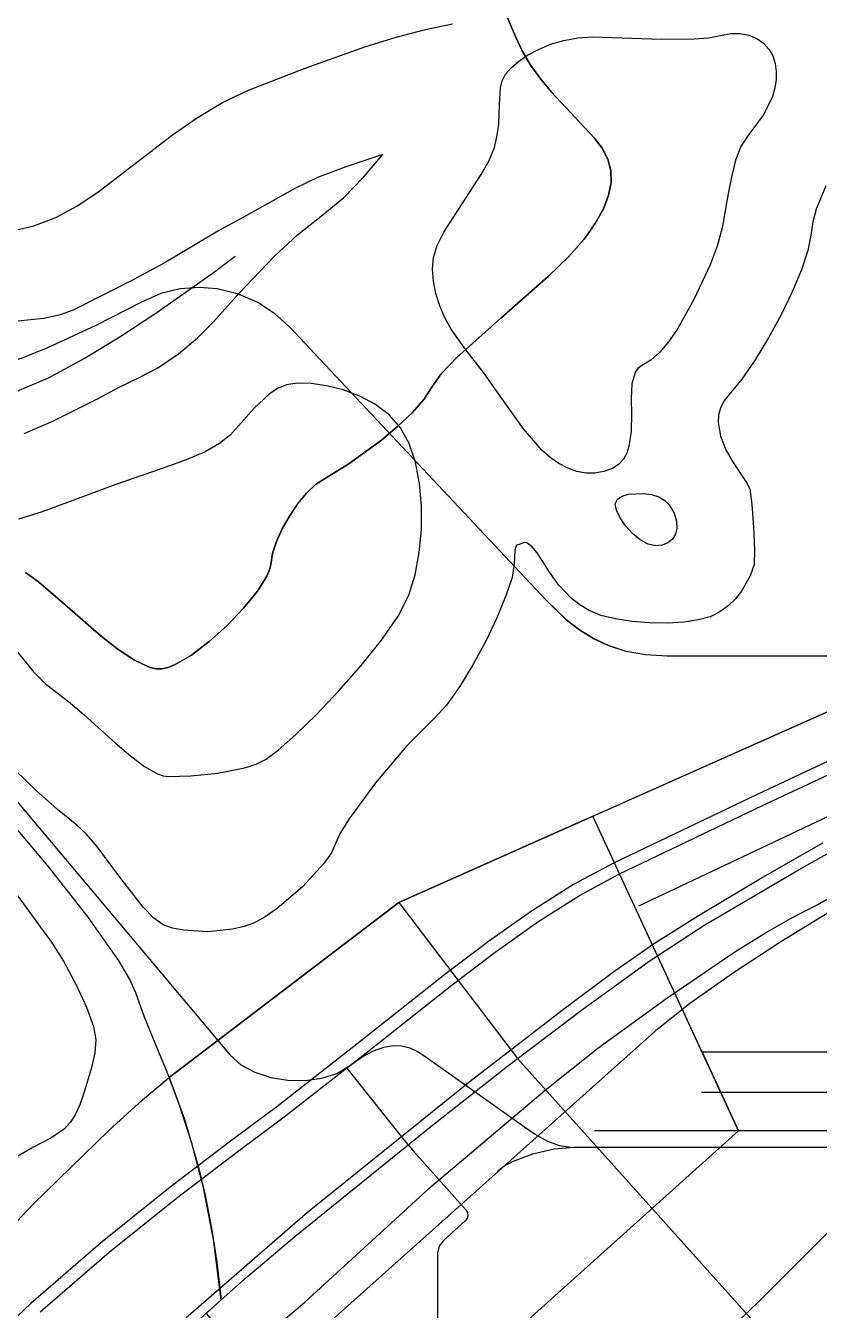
# Model space of a CAD drawing. Header units: millimetres. Extents: x 2 to 2848, y 1 to 2248.
# Drawn here: x 673.4 to 775.7, y 893.7 to 1059.2 of the extents above; entities that cross this region are included whole.
import ezdxf

# ---------------------------------------------------------------- set-up
doc = ezdxf.new("R2010")
doc.units = ezdxf.units.MM
for name, color, linetype in [('100m', 7, 'CONTINUOUS'), ('1x', 7, 'CONTINUOUS'), ('1xx', 7, 'CONTINUOUS'), ('1xx淵', 7, 'CONTINUOUS'), ('1x淵', 7, 'CONTINUOUS'), ('200m', 7, 'CONTINUOUS'), ('9x', 7, 'CONTINUOUS'), ('9x淵', 7, 'CONTINUOUS'), ('州境', 7, 'CONTINUOUS'), ('市街地', 7, 'CONTINUOUS'), ('新幹線', 7, 'CONTINUOUS'), ('河川・湖沼', 7, 'CONTINUOUS'), ('浦州線', 7, 'CONTINUOUS'), ('濼水電鉄', 7, 'CONTINUOUS'), ('灘州線', 7, 'CONTINUOUS'), ('禾州南線', 7, 'CONTINUOUS'), ('禾州市道', 7, 'CONTINUOUS'), ('禾州新交通', 7, 'CONTINUOUS'), ('自轉車道・登山道', 7, 'CONTINUOUS'), ('高速道路', 7, 'CONTINUOUS')]:
    doc.layers.add(name, color=color, linetype=linetype)

msp = doc.modelspace()

# ---------------------------------------------------------------- linework, layer by layer
at = {"layer": '100m', "color": 1}
for points in [[(673.19301, 1006.650761), (676.886843, 1008.271335), (682.62499, 1011.11561), (685.419159, 1012.63254), (687.989719, 1013.871422), (690.490676, 1015.187604), (693.07604, 1016.93643), (695.523439, 1019.011753), (697.573961, 1021.037469), (700.88125, 1024.74163), (705.428781, 1029.504131), (708.41568, 1032.257453), (711.46459, 1034.66351), (714.379141, 1037.075764), (716.921621, 1039.674055), (719.40209, 1042.60101), (714.748569, 1041.06569), (710.996775, 1039.654981), (708.13061, 1038.26752), (701.909914, 1034.806385), (698.133063, 1032.742563), (694.84732, 1030.78398), (691.424183, 1028.734771), (687.246844, 1026.45755), (679.50605, 1022.55208), (677.802886, 1021.941848), (675.702888, 1021.493858), (670.689494, 1020.961824)], [(776.502587, 1038.57224), (775.270579, 1035.591897), (774.842627, 1033.960302), (774.57939, 1032.21416), (774.178083, 1030.228709), (773.347957, 1027.746804), (772.172434, 1024.933737), (770.734938, 1021.954804), (769.118889, 1018.975296), (767.407712, 1016.160507), (765.684828, 1013.675731), (764.03366, 1011.68626), (763.361743, 1010.827118), (762.916997, 1009.942025), (762.674682, 1009.039399), (762.61006, 1008.127658), (762.914932, 1006.310507), (763.633699, 1004.55792), (764.568442, 1002.937245), (765.521246, 1001.51583), (766.294194, 1000.361022), (766.68937, 999.54017), (766.961234, 997.520196), (767.180476, 994.605706), (767.294481, 991.726295), (767.25063, 989.81156), (766.772975, 988.312765), (765.646568, 986.375489), (764.852241, 985.389629), (763.910317, 984.470798), (762.825658, 983.677881), (761.60313, 983.06976), (760.085908, 982.648079), (758.196616, 982.375228), (756.059277, 982.251205), (753.797916, 982.27601), (751.536555, 982.449643), (749.399219, 982.772105), (747.509929, 983.243394), (745.99271, 983.86351), (744.787299, 984.601692), (743.741391, 985.409074), (742.071921, 987.122806), (740.871976, 988.787445), (740.02923, 990.18573), (739.317418, 991.287802), (738.614374, 992.126777), (737.963948, 992.579882), (737.67217, 992.623365), (737.40999, 992.52434), (736.96584, 992.387633), (736.627151, 992.284936), (736.411239, 991.625014), (736.33542, 989.81663), (736.054817, 988.11751), (735.281221, 985.748664), (734.116951, 982.933332), (732.664326, 979.894759), (731.025667, 976.856185), (729.303291, 974.040852), (727.599519, 971.672003), (726.01667, 969.97288), (722.4696, 966.390672), (718.476045, 961.655046), (715.077803, 957.043442), (713.927485, 955.183348), (713.31667, 953.8333), (712.775359, 952.657663), (711.813919, 951.274285), (709.033728, 948.243979), (705.782247, 945.461718), (704.231696, 944.388398), (702.86563, 943.64684), (701.529536, 943.163407), (700.039964, 942.805547), (696.829824, 942.472751), (693.694097, 942.660855), (692.297541, 942.95412), (691.09167, 943.38226), (689.897279, 944.225851), (688.534459, 945.645134), (685.528764, 949.494975), (682.525047, 953.500178), (681.164699, 955.113664), (679.97377, 956.22914), (677.491924, 958.225727), (674.711904, 960.695881), (672.107276, 963.201115)], [(672.289704, 947.202198), (676.80416, 941.00103), (678.263496, 938.694188), (679.84686, 935.742428), (681.231789, 932.741058), (682.09582, 930.28539), (682.393477, 928.5346), (682.294257, 926.895428), (681.798165, 924.834571), (680.9052, 921.81873), (680.349681, 920.182399), (679.760055, 918.897984), (679.114618, 917.895721), (678.391665, 917.105847), (676.626397, 915.884217), (674.29062, 914.67499), (672.37032, 913.562904)]]:
    msp.add_lwpolyline(points, dxfattribs=at)
at = {"layer": '1x', "color": 1}
for points in [[(661.3927, 893.444938), (665.052087, 897.603432), (674.337601, 907.372724), (684.127573, 916.925743), (688.417533, 920.813898), (691.88057, 923.67928), (721.449, 946.24329), (781.84374, 973.08609), (792.86152, 977.97813), (799.61675, 977.97824), (809.158, 977.97824), (825.43498, 977.97824), (840.86995, 977.97826)], [(690.35715, 878.68096), (709.34788, 894.76509), (725.62341, 909.67621), (740.30982, 922.08551), (747.133466, 927.465698), (755.890969, 933.835662), (764.787962, 939.869338), (768.728029, 942.345673), (772.03008, 944.24066), (775.38899, 945.93931), (792.77254, 955.97567), (795.50693, 957.452497), (797.951156, 958.398215), (800.673079, 958.900991), (804.24056, 959.04899), (840.86995, 959.04897)]]:
    msp.add_lwpolyline(points, dxfattribs=at)
at = {"layer": '1xx', "color": 2}
msp.add_lwpolyline([(809.15795, 926.96326), (760.57195, 926.96326), (746.48398, 957.37066)], dxfattribs=at)
at = {"layer": '1xx淵', "color": 2}
msp.add_lwpolyline([(809.15795, 926.96326), (760.57195, 926.96326), (746.48398, 957.37066)], dxfattribs=at)
at = {"layer": '1x淵', "color": 1}
for points in [[(661.3927, 893.444938), (665.052087, 897.603432), (674.337601, 907.372724), (684.127573, 916.925743), (688.417533, 920.813898), (691.88057, 923.67928), (721.449, 946.24329), (781.84374, 973.08609), (792.86152, 977.97813), (799.61675, 977.97824), (809.158, 977.97824)], [(690.35715, 878.68096), (709.34788, 894.76509), (725.62341, 909.67621), (740.30982, 922.08551), (747.133466, 927.465698), (755.890969, 933.835662), (764.787962, 939.869338), (768.728029, 942.345673), (772.03008, 944.24066), (775.38899, 945.93931), (792.77254, 955.97567), (795.50693, 957.452497), (797.951156, 958.398215), (800.673079, 958.900991), (804.24056, 959.04899), (840.86995, 959.04897)]]:
    msp.add_lwpolyline(points, dxfattribs=at)
at = {"layer": '200m', "color": 1}
for points in [[(671.274642, 1032.675606), (674.420133, 1033.439455), (677.25609, 1034.48431), (679.980553, 1035.954229), (682.847657, 1037.89059), (688.94132, 1042.563539), (692.133645, 1045.000578), (695.400143, 1047.30496), (698.723697, 1049.326913), (702.08719, 1050.91666), (709.376214, 1053.734184), (717.22791, 1056.521606), (721.128353, 1057.730458), (724.885776, 1058.723498), (728.405616, 1059.431298)], [(671.621813, 979.370555), (674.378837, 975.944293), (675.868975, 974.453643), (677.41916, 973.24475), (679.106885, 971.98967), (680.968593, 970.397402), (684.924499, 966.823329), (686.873968, 965.152536), (688.707963, 963.766581), (690.354118, 962.820971), (691.084142, 962.56189), (691.74007, 962.47121), (694.671595, 962.561536), (698.145081, 962.898207), (701.569295, 963.579762), (703.078163, 964.080665), (704.353, 964.70474), (705.908577, 965.87232), (708.150843, 967.86208), (710.842689, 970.473864), (713.747007, 973.507516), (716.626692, 976.76288), (719.244633, 980.039799), (721.363725, 983.138118), (722.74686, 985.85768), (723.553125, 988.475621), (724.097649, 991.33067), (724.377353, 994.315051), (724.389156, 997.320987), (724.129979, 1000.240703), (723.596743, 1002.966421), (722.786366, 1005.390366), (721.69577, 1007.40476), (720.249771, 1009.037568), (718.454269, 1010.391699), (716.427816, 1011.471772), (714.288969, 1012.282405), (712.15628, 1012.828217), (710.148305, 1013.113826), (708.383596, 1013.143851), (706.98071, 1012.92291), (705.834937, 1012.446898), (704.76153, 1011.750712), (702.825652, 1009.950327), (701.160762, 1008.026767), (699.75454, 1006.48504), (698.334867, 1005.367433), (696.50573, 1004.32412), (694.068973, 1003.272032), (690.82644, 1002.1281), (690.82644, 1002.1281), (684.993034, 1000.100006), (679.788305, 998.162775), (675.503946, 996.582401), (672.43165, 995.62488)]]:
    msp.add_lwpolyline(points, dxfattribs=at)
for points in [[(749.0766, 1002.22099), (747.908276, 1001.782589), (746.734918, 1001.569108), (745.561706, 1001.572189), (744.393822, 1001.783478), (743.236449, 1002.194615), (742.094768, 1002.797246), (740.973961, 1003.583013), (739.87921, 1004.54356), (737.531947, 1007.292909), (734.966955, 1010.860966), (732.419386, 1014.4987), (730.12439, 1017.45708), (728.203913, 1020.099007), (727.405349, 1021.578922), (726.74505, 1023.12416), (726.245879, 1024.704237), (725.930699, 1026.28867), (725.822372, 1027.846976), (725.94376, 1029.34867), (726.413434, 1030.900708), (727.258261, 1032.60178), (729.61464, 1036.279428), (732.095429, 1040.038409), (733.095768, 1041.841148), (733.78316, 1043.53552), (734.161749, 1045.097056), (734.3551, 1046.534548), (734.443861, 1049.06536), (734.564994, 1051.183875), (734.79881, 1052.105995), (735.23405, 1052.94601), (735.930463, 1053.767077), (736.885986, 1054.602296), (738.072312, 1055.413563), (739.461137, 1056.162774), (741.024155, 1056.811823), (742.733058, 1057.322607), (744.559542, 1057.657021), (746.4753, 1057.77696), (755.289479, 1057.486645), (759.552853, 1057.502615), (761.385689, 1057.661383), (762.91913, 1057.96277), (764.239917, 1058.210994), (765.472518, 1058.206639), (766.598423, 1057.975834), (767.599125, 1057.544707), (768.456116, 1056.939389), (769.150888, 1056.186007), (769.664932, 1055.310691), (769.97974, 1054.33957), (770.117828, 1053.319447), (770.10894, 1052.275375), (769.945456, 1051.20082), (769.619754, 1050.08925), (768.451215, 1047.728938), (766.54236, 1045.14218), (765.564879, 1043.642482), (764.871551, 1041.889117), (764.372014, 1039.924545), (763.975905, 1037.791224), (763.132519, 1033.188173), (762.504516, 1030.803362), (761.61849, 1028.41964), (759.507845, 1023.918196), (757.344945, 1020.069979), (756.238456, 1018.475205), (755.11237, 1017.144987), (753.964511, 1016.113075), (752.7927, 1015.41322), (752.280389, 1015.059175), (751.91265, 1014.534972), (751.518975, 1013.068174), (751.42785, 1011.196989), (751.45545, 1009.105581), (751.41795, 1006.978114), (751.131525, 1004.99875), (750.83752, 1004.122159), (750.41235, 1003.351655), (749.833036, 1002.710258), (749.0766, 1002.22099)], [(756.32301, 997.48294), (756.941017, 996.388717), (757.260846, 995.382028), (757.311777, 994.480862), (757.123095, 993.703206), (756.724081, 993.06705), (756.144017, 992.590381), (755.412186, 992.291188), (754.55787, 992.18746), (753.599441, 992.3974), (752.586578, 992.961172), (751.59549, 993.779702), (750.702386, 994.753917), (749.983476, 995.784746), (749.514969, 996.773115), (749.373074, 997.61995), (749.634, 998.22618), (750.246391, 998.611595), (751.061741, 998.861623), (753.023246, 998.952969), (754.030368, 998.793009), (754.962381, 998.49511), (755.749767, 998.058633), (756.32301, 997.48294)]]:
    msp.add_lwpolyline(points, close=True, dxfattribs=at)
at = {"layer": '9x', "color": 1}
msp.add_lwpolyline([(721.449, 946.24331), (736.77853, 926.13519), (772.91403, 885.8909), (776.390324, 881.872475), (779.6609, 877.4573), (795.20519, 854.43855), (796.820868, 852.499479), (797.714838, 851.747925), (798.671656, 851.138457), (799.695394, 850.66865), (800.790122, 850.336077), (803.20883, 850.07293), (836.28175, 850.07293)], dxfattribs=at)
at = {"layer": '9x淵', "color": 1}
msp.add_lwpolyline([(721.449, 946.24331), (736.77853, 926.13519), (772.91403, 885.8909), (776.390324, 881.872475), (779.6609, 877.4573), (795.20519, 854.43855), (796.820868, 852.499479), (797.714838, 851.747925), (798.671656, 851.138457), (799.695394, 850.66865), (800.790122, 850.336077), (803.20883, 850.07293), (836.28175, 850.07293)], dxfattribs=at)
at = {"layer": '州境', "color": 1}
msp.add_lwpolyline([(673.328285, 988.744755), (675.01592, 987.5665), (678.76354, 984.339218), (683.107504, 980.550673), (685.294833, 978.840565), (687.381311, 977.46371), (689.283624, 976.577963), (690.139684, 976.368585), (690.91846, 976.34118), (691.721443, 976.517122), (692.641721, 976.889289), (694.742084, 978.130211), (697.035381, 979.879781), (699.337449, 981.953834), (701.464121, 984.168203), (703.231232, 986.338725), (704.454617, 988.281232), (704.80486, 989.109429), (704.95011, 989.81156), (705.178487, 991.19134), (705.689691, 992.746515), (706.433295, 994.389387), (707.358873, 996.032259), (708.415997, 997.587433), (709.554243, 998.967211), (710.723183, 1000.083896), (711.87239, 1000.84979), (715.035358, 1002.770373), (719.215619, 1005.831029), (721.303557, 1007.57512), (723.185405, 1009.347712), (724.707693, 1011.063301), (725.71695, 1012.63638), (726.921697, 1014.35416), (728.970536, 1016.486313), (734.627045, 1021.546475), (740.739584, 1026.92235), (743.358461, 1029.449143), (745.36126, 1031.71942), (746.783031, 1033.745777), (747.827053, 1035.62632), (748.502313, 1037.377497), (748.817796, 1039.015757), (748.782488, 1040.55755), (748.405374, 1042.019324), (747.695439, 1043.417527), (746.66167, 1044.76861), (741.15195, 1050.665368), (739.773037, 1052.327556), (738.503662, 1054.070476), (737.398891, 1055.896892), (736.51379, 1057.80957), (735.484097, 1060.206544)], dxfattribs=at)
at = {"layer": '市街地', "color": 7}
for points in [[(785.045, 1011.00597), (890.3, 1011.00597), (890.3, 986.37697), (890.3, 938.26897), (885.031, 938.26897), (885.031, 934.12184), (885.03124, 888.64073), (819.9, 888.64073), (819.90002, 914.69601), (783.84724, 914.69605), (783.84722, 916.82701), (765.26704, 916.82696), (746.48398, 957.37063), (785.04468, 974.53626)], [(691.88057, 923.67926), (693.82286, 918.352712), (695.69102, 911.981978), (696.549186, 908.323971), (697.331082, 904.307635), (698.017462, 899.90054), (698.58908, 895.07026), (696.64804, 893.28551), (714.86577, 871.57155), (765.26704, 916.82696), (746.48398, 957.37066), (721.449, 946.24329)]]:
    msp.add_lwpolyline(points, close=True, dxfattribs=at)
at = {"layer": '新幹線', "color": 1}
msp.add_lwpolyline([(783.49018, 967.59003), (767.659255, 960.175241), (749.20546, 951.37437), (743.975096, 948.563486), (738.553337, 945.120571), (733.007017, 941.20163), (727.402966, 936.962669), (716.289002, 928.14871), (705.7461, 919.92674), (699.60884, 915.358931), (691.792301, 909.400661), (683.023648, 902.369748), (674.030043, 894.58401), (669.676122, 890.5074)], dxfattribs=at)
msp.add_lwpolyline([(783.49018, 967.59003), (767.659255, 960.175241), (749.20546, 951.37437), (743.975096, 948.563486), (738.553337, 945.120571), (733.007017, 941.20163), (727.402966, 936.962669), (716.289002, 928.14871), (705.7461, 919.92674), (699.60884, 915.358931), (691.792301, 909.400661), (683.023648, 902.369748), (674.030043, 894.58401), (669.676122, 890.5074)], dxfattribs=at)
at = {"layer": '河川・湖沼', "color": 4}
for points in [[(672.04166, 1012.04165), (676.296699, 1013.855491), (680.93001, 1016.332858), (685.650136, 1019.194699), (690.165622, 1022.16196), (697.416859, 1027.296532), (700.35208, 1029.50415)], [(698.5891, 895.07025), (697.577642, 902.845478), (696.285557, 909.516187), (694.80054, 915.230143), (693.210288, 920.135113), (691.602496, 924.37886), (690.06486, 928.109152), (688.685076, 931.473753), (687.55084, 934.62043), (686.759919, 936.426636), (685.424175, 938.704218), (681.447085, 944.349029), (676.277303, 950.9059), (670.572563, 957.725865), (660.189144, 969.559223), (655.5587, 974.65739)], [(698.5891, 895.07025), (701.949887, 898.056764), (708.063791, 903.200785), (725.574303, 917.390222), (735.482587, 925.150077), (745.167343, 932.496314), (753.884408, 938.786152), (760.88962, 943.37681), (773.048904, 950.506946), (779.14335, 953.895874), (785.059115, 956.981405), (790.654785, 959.624059), (795.788948, 961.684357), (800.320191, 963.02282), (802.315525, 963.377777), (804.1071, 963.49997), (852.652, 963.49997)], [(695.902427, 892.668613), (698.5891, 895.07025), (696.501303, 893.197975)]]:
    msp.add_lwpolyline(points, dxfattribs=at)
at = {"layer": '浦州線', "color": 3}
msp.add_lwpolyline([(675.24972, 893.508317), (684.140651, 901.193636), (692.823842, 908.159618), (700.583061, 914.083804), (706.70207, 918.64373), (717.255426, 926.87165), (728.323482, 935.651477), (733.885804, 939.86272), (739.379138, 943.749177), (744.737596, 947.156591), (749.89529, 949.93071), (768.341705, 958.728102), (784.15883, 966.13645)], dxfattribs=at)
msp.add_lwpolyline([(675.24972, 893.508317), (684.140651, 901.193636), (692.823842, 908.159618), (700.583061, 914.083804), (706.70207, 918.64373), (717.255426, 926.87165), (728.323482, 935.651477), (733.885804, 939.86272), (739.379138, 943.749177), (744.737596, 947.156591), (749.89529, 949.93071), (768.341705, 958.728102), (784.15883, 966.13645)], dxfattribs=at)
at = {"layer": '浦州線', "color": 7}
msp.add_lwpolyline([(675.24973, 893.508317), (684.140661, 901.193636), (692.823852, 908.159618), (700.583071, 914.083804), (706.70208, 918.64373), (717.255436, 926.87165), (728.323493, 935.651477), (733.885814, 939.86272), (739.379148, 943.749177), (744.737606, 947.156591), (749.8953, 949.93071), (768.341715, 958.728102), (784.15884, 966.13645)], dxfattribs=at)
at = {"layer": '濼水電鉄', "color": 5}
for points in [[(700.74062, 881.67432), (754.88364, 930.02066), (758.987935, 933.278351), (764.596194, 937.234086), (770.689408, 941.232161), (776.24857, 944.61687), (792.27624, 954.09219)], [(789.744, 916.69597), (767.744, 894.69597), (765.044709, 892.12399)]]:
    msp.add_lwpolyline(points, dxfattribs=at)
at = {"layer": '濼水電鉄', "color": 3}
msp.add_lwpolyline([(700.74062, 881.67432), (754.88364, 930.02066), (758.987935, 933.278351), (764.596194, 937.234086), (770.689408, 941.232161), (776.24857, 944.61687), (792.27624, 954.09219)], dxfattribs=at)
at = {"layer": '濼水電鉄', "color": 1}
msp.add_lwpolyline([(789.744, 916.69597), (767.744, 894.69597), (765.044709, 892.12399)], dxfattribs=at)
at = {"layer": '灘州線', "color": 7}
msp.add_lwpolyline([(641.433485, 979.33462), (656.91639, 975.18599), (658.682769, 974.497086), (660.072123, 973.51465), (661.321525, 972.230137), (662.668049, 970.635), (699.7116, 926.57562), (701.11324, 925.325609), (702.89889, 924.365944), (704.951515, 923.705178), (707.15408, 923.351862), (709.389549, 923.314549), (711.540888, 923.601789), (713.49106, 924.222136), (715.12303, 925.18414)], dxfattribs=at)
at = {"layer": '灘州線', "color": 1}
msp.add_lwpolyline([(641.433485, 979.33462), (656.91639, 975.18599), (658.682769, 974.497086), (660.072123, 973.51465), (661.321525, 972.230137), (662.668049, 970.635), (699.7116, 926.57562), (701.11324, 925.325609), (702.89889, 924.365944), (704.951515, 923.705178), (707.15408, 923.351862), (709.389549, 923.314549), (711.540888, 923.601789), (713.49106, 924.222136), (715.12303, 925.18414)], dxfattribs=at)
at = {"layer": '禾州南線', "color": 7}
for points in [[(715.12302, 925.18415), (716.733238, 926.341509), (718.191354, 927.144378), (719.516276, 927.627424), (720.726916, 927.825316), (721.842185, 927.772722), (722.880993, 927.504309), (723.862251, 927.054746), (724.80487, 926.4587), (737.66721, 917.36151), (739.057952, 916.402398), (740.532002, 915.546418), (742.146367, 914.931603), (743.95805, 914.69599)], [(785.02404, 914.69599), (766.25544, 914.69599), (743.95807, 914.69599)]]:
    msp.add_lwpolyline(points, dxfattribs=at)
at = {"layer": '禾州南線', "color": 1}
for points in [[(715.12303, 925.18415), (716.733248, 926.341509), (718.191364, 927.144378), (719.516286, 927.627424), (720.726926, 927.825316), (721.842195, 927.772722), (722.881003, 927.504309), (723.862261, 927.054746), (724.80488, 926.4587), (737.66722, 917.36151), (739.057962, 916.402398), (740.532013, 915.546418), (742.146377, 914.931603), (743.95806, 914.69599)], [(743.95807, 914.69599), (741.486044, 914.469861), (738.689263, 913.83228), (736.077195, 912.844457), (734.999638, 912.238332), (734.15931, 911.5676)], [(743.95807, 914.69599), (741.486044, 914.469861), (738.689263, 913.83228), (736.077195, 912.844457), (734.999638, 912.238332), (734.15931, 911.5676)], [(785.02404, 914.69599), (766.25544, 914.69599), (743.95807, 914.69599)]]:
    msp.add_lwpolyline(points, dxfattribs=at)
at = {"layer": '禾州市道', "color": 1}
for points in [[(899.31869, 968.09197), (799.617, 968.09197), (752.33831, 945.77252)], [(760.57193, 926.96331), (765.26704, 916.82696)], [(866.568, 921.76194), (760.46866, 921.76194)], [(860.60787, 916.82697), (746.67088, 916.82697)]]:
    msp.add_lwpolyline(points, dxfattribs=at)
at = {"layer": '禾州新交通', "color": 6}
msp.add_lwpolyline([(714.75125, 924.91115), (722.09805, 915.68789), (723.3867, 914.1594), (730.10274, 906.62909), (730.300614, 906.292857), (730.354724, 905.906491), (730.25683, 905.528836), (730.02184, 905.21741), (727.21182, 902.71283), (726.660474, 901.959975), (726.46531, 901.04746), (726.46531, 886.30862)], dxfattribs=at)
at = {"layer": '禾州新交通', "color": 1}
msp.add_lwpolyline([(714.75125, 924.91115), (722.09805, 915.68789), (723.3867, 914.1594), (730.10274, 906.62909), (730.300614, 906.292857), (730.354724, 905.906491), (730.25683, 905.528836), (730.02184, 905.21741), (727.21182, 902.71283), (726.660474, 901.959975), (726.46531, 901.04746), (726.46531, 886.30862)], dxfattribs=at)
at = {"layer": '自轉車道・登山道', "color": 3}
msp.add_lwpolyline([(735.484097, 1060.206562), (736.51379, 1057.8096), (737.398891, 1055.896906), (738.503662, 1054.07048), (739.773037, 1052.327554), (741.15195, 1050.665362), (746.66167, 1044.7686), (747.695439, 1043.417542), (748.405374, 1042.019352), (748.782488, 1040.557583), (748.817796, 1039.015788), (748.502313, 1037.377519), (747.827053, 1035.62633), (746.783031, 1033.745772), (745.36126, 1031.7194), (743.358461, 1029.449144), (740.739584, 1026.922367), (734.627045, 1021.546513), (728.970536, 1016.486352), (726.921697, 1014.354192), (725.71695, 1012.6364), (724.707693, 1011.063309), (723.185405, 1009.347712), (721.303557, 1007.575116), (719.215619, 1005.831025), (715.035358, 1002.770375), (711.87239, 1000.8498), (710.723183, 1000.08391), (709.554243, 998.96723), (708.415997, 997.587456), (707.358872, 996.032288), (706.433295, 994.38942), (705.689691, 992.746552), (705.178487, 991.191379), (704.95011, 989.8116), (704.80486, 989.109469), (704.454617, 988.281272), (703.231232, 986.338766), (701.464121, 984.168245), (699.337449, 981.953875), (697.035381, 979.879821), (694.742084, 978.130247), (692.641721, 976.889318), (691.721443, 976.517148), (690.91846, 976.3412), (690.139684, 976.368602), (689.283624, 976.577977), (687.381311, 977.463719), (685.294833, 978.84057), (683.107504, 980.550675), (678.76354, 984.339219), (675.01592, 987.5665), (673.328285, 988.74476)], dxfattribs=at)
at = {"layer": '自轉車道・登山道', "color": 1}
msp.add_lwpolyline([(694.0022, 892.7563), (702.882197, 900.43385), (709.67865, 906.363), (730.6748, 923.2119), (742.519851, 932.3734), (749.012411, 937.228191), (754.29474, 940.9385), (760.076222, 944.569211), (767.852828, 949.217213), (776.111769, 953.935358)], dxfattribs=at)
at = {"layer": '高速道路', "color": 1}
for points in [[(698.07309, 1025.31255), (695.728858, 1025.495159), (693.298772, 1025.301711), (690.812275, 1024.688078), (688.29881, 1023.61013), (682.404819, 1020.57097), (676.109099, 1017.658853), (672.882243, 1016.387796), (669.640938, 1015.313334), (666.413844, 1014.49041), (663.229622, 1013.97397), (660.082806, 1013.704013), (656.949847, 1013.588024), (653.832285, 1013.632161), (650.731659, 1013.842581), (647.649509, 1014.225444), (644.587374, 1014.786908), (641.546795, 1015.53313), (638.529311, 1016.47027)], [(698.07309, 1025.31254), (695.728858, 1025.495149), (693.298772, 1025.301701), (690.812275, 1024.688068), (688.29881, 1023.61012), (682.404819, 1020.57096), (676.109099, 1017.658843), (672.882244, 1016.387786), (669.640939, 1015.313324), (666.413846, 1014.4904), (663.229625, 1013.97396), (660.082809, 1013.704003), (656.94985, 1013.588014), (653.832288, 1013.632151), (650.731662, 1013.842571), (647.649512, 1014.225434), (644.587377, 1014.786898), (641.546798, 1015.53312), (638.529314, 1016.47026)], [(740.40335, 985.22795), (707.37486, 1020.41181), (705.504076, 1022.103587), (703.293536, 1023.539231), (700.798215, 1024.63635), (698.07309, 1025.31255)], [(792.86152, 977.97813), (756.04684, 977.97813), (753.271835, 978.140011), (750.783293, 978.597882), (748.555065, 979.310083), (746.560999, 980.234954), (744.774945, 981.330836), (743.170752, 982.556069), (740.40335, 985.22795)], [(792.86152, 977.97813), (756.04684, 977.97813), (753.273085, 978.141175), (750.78758, 978.601873), (748.563101, 979.317566), (746.572429, 980.245596), (744.788339, 981.343307), (743.183611, 982.568041), (740.40335, 985.22795)]]:
    msp.add_lwpolyline(points, dxfattribs=at)

doc.saveas('drawing.dxf')
